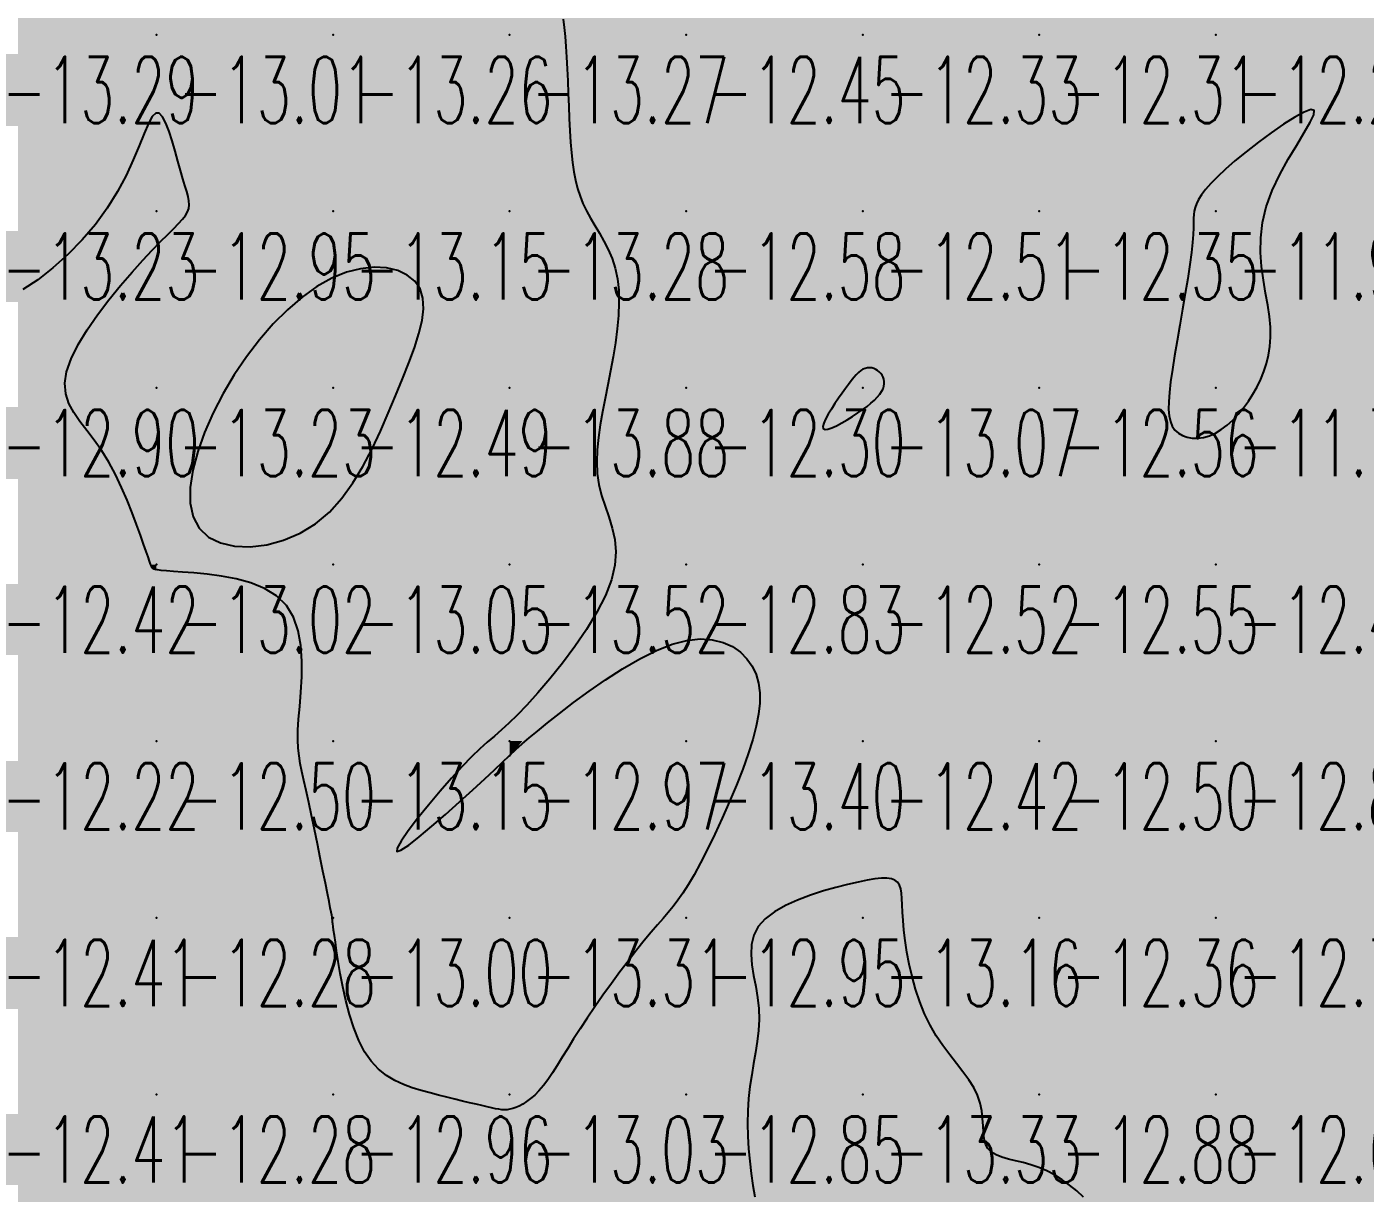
# Model space of a CAD drawing. Header units: millimetres. Extents: x 88261 to 90953, y 390274 to 392322.
# Drawn here: x 89722.9 to 89798.7, y 391571.6 to 391637.7 of the extents above; entities that cross this region are included whole.
import ezdxf
from ezdxf.enums import TextEntityAlignment as Align

# ---------------------------------------------------------------- set-up
doc = ezdxf.new("R2010")
doc.units = ezdxf.units.MM
doc.header["$LTSCALE"] = 25
for name, color, linetype in [('CN_03_00', 7, 'Continuous'), ('COTEAlt', 7, 'Continuous'), ('TN_COLORIAGE', 7, 'Continuous')]:
    doc.layers.add(name, color=color, linetype=linetype)
doc.styles.add('Simplex 1.0', font='Simplex.shx', dxfattribs={"width": 0.99, "height": 2.5})
doc.styles.get("Standard").update_dxf_attribs({"font": 'times.ttf'})

# ---------------------------------------------------------------- blocks, each defined once
blk = doc.blocks.new('COTE')
at = {"color": 0}
blk.add_point((0, 0), dxfattribs=at)
at = {"layer": 'COTEAlt'}
blk.add_attdef('ALT', text='', height=3.75, dxfattribs=at).set_placement((1.25, -1.25), align=Align.TOP_LEFT)

msp = doc.modelspace()

# ---------------------------------------------------------------- linework, layer by layer
at = {"layer": 'CN_03_00', "elevation": -13, "flags": 128}
for points in [[(89753.277, 391638.117), (89753.335, 391637.638), (89753.389, 391637.131), (89753.437, 391636.578), (89753.478, 391635.969), (89753.513, 391635.312), (89753.544, 391634.621), (89753.572, 391633.911), (89753.601, 391633.195), (89753.632, 391632.487), (89753.667, 391631.802), (89753.708, 391631.154), (89753.758, 391630.554), (89753.819, 391629.998), (89753.894, 391629.481), (89753.987, 391628.997), (89754.101, 391628.539), (89754.24, 391628.101), (89754.405, 391627.678), (89754.602, 391627.264), (89754.829, 391626.852), (89755.078, 391626.434), (89755.338, 391626.005), (89755.595, 391625.556), (89755.837, 391625.081), (89756.054, 391624.571), (89756.233, 391624.021), (89756.361, 391623.423), (89756.43, 391622.772), (89756.445, 391622.074), (89756.413, 391621.339), (89756.341, 391620.575), (89756.238, 391619.792), (89756.11, 391618.999), (89755.966, 391618.204), (89755.813, 391617.417), (89755.658, 391616.645), (89755.511, 391615.89), (89755.381, 391615.153), (89755.277, 391614.436), (89755.208, 391613.737), (89755.183, 391613.059), (89755.212, 391612.401), (89755.304, 391611.765), (89755.461, 391611.149), (89755.659, 391610.543), (89755.869, 391609.932), (89756.06, 391609.306), (89756.201, 391608.651), (89756.263, 391607.953), (89756.215, 391607.201), (89756.027, 391606.381), (89755.68, 391605.487), (89755.194, 391604.54), (89754.604, 391603.568), (89753.942, 391602.597), (89753.24, 391601.655), (89752.532, 391600.77), (89751.849, 391599.969), (89751.226, 391599.279), (89750.685, 391598.718), (89750.213, 391598.261), (89749.788, 391597.875), (89749.386, 391597.525), (89748.986, 391597.178), (89748.566, 391596.799), (89748.101, 391596.354), (89747.57, 391595.81), (89746.962, 391595.145), (89746.309, 391594.397), (89745.653, 391593.616), (89745.04, 391592.853), (89744.511, 391592.159), (89744.11, 391591.583), (89743.881, 391591.178), (89743.868, 391590.994), (89744.097, 391591.064), (89744.536, 391591.357), (89745.136, 391591.825), (89745.849, 391592.419), (89746.624, 391593.093), (89747.415, 391593.796), (89748.171, 391594.482), (89748.844, 391595.103), (89749.4, 391595.621), (89749.857, 391596.052), (89750.249, 391596.421), (89750.608, 391596.756), (89750.969, 391597.081), (89751.364, 391597.424), (89751.827, 391597.811), (89752.391, 391598.268), (89753.078, 391598.812), (89753.874, 391599.421), (89754.752, 391600.066), (89755.686, 391600.714), (89756.65, 391601.335), (89757.618, 391601.899), (89758.565, 391602.375), (89759.464, 391602.731), (89760.294, 391602.945), (89761.05, 391603.023), (89761.731, 391602.981), (89762.336, 391602.833), (89762.866, 391602.593), (89763.318, 391602.278), (89763.694, 391601.9), (89763.991, 391601.475), (89764.21, 391601.015), (89764.353, 391600.518), (89764.423, 391599.981), (89764.422, 391599.398), (89764.353, 391598.765), (89764.219, 391598.079), (89764.022, 391597.334), (89763.765, 391596.527), (89763.452, 391595.657), (89763.094, 391594.745), (89762.703, 391593.812), (89762.292, 391592.883), (89761.873, 391591.98), (89761.459, 391591.128), (89761.062, 391590.35), (89760.694, 391589.668), (89760.364, 391589.099), (89760.064, 391588.626), (89759.784, 391588.225), (89759.511, 391587.87), (89759.235, 391587.538), (89758.945, 391587.203), (89758.628, 391586.84), (89758.275, 391586.427), (89757.876, 391585.943), (89757.44, 391585.397), (89756.977, 391584.802), (89756.498, 391584.171), (89756.014, 391583.518), (89755.535, 391582.856), (89755.074, 391582.199), (89754.639, 391581.561), (89754.241, 391580.952), (89753.876, 391580.377), (89753.541, 391579.837), (89753.232, 391579.335), (89752.943, 391578.872), (89752.672, 391578.45), (89752.412, 391578.07), (89752.161, 391577.736), (89751.914, 391577.447), (89751.672, 391577.201), (89751.438, 391576.995), (89751.212, 391576.825), (89750.996, 391576.687), (89750.792, 391576.579), (89750.601, 391576.496), (89750.426, 391576.435), (89750.265, 391576.394), (89750.114, 391576.37), (89749.964, 391576.362), (89749.808, 391576.37), (89749.64, 391576.392), (89749.45, 391576.427), (89749.233, 391576.474), (89748.98, 391576.532), (89748.685, 391576.599), (89748.352, 391576.676), (89747.983, 391576.762), (89747.583, 391576.856), (89747.155, 391576.959), (89746.703, 391577.07), (89746.231, 391577.189), (89745.743, 391577.316), (89745.243, 391577.451), (89744.738, 391577.606), (89744.236, 391577.794), (89743.744, 391578.026), (89743.27, 391578.314), (89742.822, 391578.673), (89742.407, 391579.113), (89742.032, 391579.648), (89741.704, 391580.284), (89741.42, 391580.998), (89741.178, 391581.763), (89740.973, 391582.55), (89740.801, 391583.332), (89740.66, 391584.081), (89740.545, 391584.768), (89740.453, 391585.366), (89740.381, 391585.852), (89740.325, 391586.235), (89740.284, 391586.527), (89740.255, 391586.742), (89740.236, 391586.895), (89740.225, 391586.997), (89740.218, 391587.065), (89740.215, 391587.11), (89740.212, 391587.147), (89740.207, 391587.193), (89740.196, 391587.265), (89740.175, 391587.38), (89740.141, 391587.556), (89740.092, 391587.809), (89740.023, 391588.156), (89739.932, 391588.616), (89739.816, 391589.197), (89739.679, 391589.878), (89739.528, 391590.629), (89739.366, 391591.423), (89739.2, 391592.23), (89739.035, 391593.021), (89738.876, 391593.767), (89738.729, 391594.439), (89738.598, 391595.017), (89738.486, 391595.519), (89738.394, 391595.973), (89738.324, 391596.406), (89738.279, 391596.845), (89738.258, 391597.318), (89738.266, 391597.852), (89738.302, 391598.475), (89738.364, 391599.204), (89738.433, 391600.017), (89738.483, 391600.884), (89738.492, 391601.773), (89738.433, 391602.652), (89738.284, 391603.491), (89738.019, 391604.259), (89737.614, 391604.923), (89737.055, 391605.461), (89736.37, 391605.88), (89735.597, 391606.197), (89734.773, 391606.428), (89733.936, 391606.589), (89733.125, 391606.695), (89732.376, 391606.763), (89731.728, 391606.809), (89731.21, 391606.847), (89730.814, 391606.879), (89730.522, 391606.907), (89730.317, 391606.932), (89730.184, 391606.954), (89730.104, 391606.976), (89730.06, 391606.997), (89730.036, 391607.019), (89730.016, 391607.045), (89729.994, 391607.086), (89729.965, 391607.155), (89729.922, 391607.266), (89729.862, 391607.433), (89729.779, 391607.667), (89729.668, 391607.983), (89729.524, 391608.394), (89729.343, 391608.907), (89729.126, 391609.507), (89728.874, 391610.171), (89728.589, 391610.877), (89728.273, 391611.603), (89727.926, 391612.328), (89727.552, 391613.029), (89727.152, 391613.684), (89726.731, 391614.278), (89726.309, 391614.824), (89725.912, 391615.341), (89725.565, 391615.847), (89725.291, 391616.363), (89725.115, 391616.907), (89725.062, 391617.499), (89725.157, 391618.157), (89725.416, 391618.895), (89725.815, 391619.694), (89726.326, 391620.532), (89726.917, 391621.385), (89727.558, 391622.228), (89728.218, 391623.039), (89728.867, 391623.793), (89729.474, 391624.466), (89730.013, 391625.041), (89730.483, 391625.524), (89730.887, 391625.928), (89731.227, 391626.266), (89731.506, 391626.55), (89731.728, 391626.793), (89731.896, 391627.008), (89732.012, 391627.207), (89732.08, 391627.402), (89732.105, 391627.605), (89732.091, 391627.825), (89732.042, 391628.073), (89731.965, 391628.359), (89731.863, 391628.693), (89731.742, 391629.085), (89731.605, 391629.546), (89731.458, 391630.078), (89731.301, 391630.651), (89731.136, 391631.226), (89730.963, 391631.766), (89730.784, 391632.231), (89730.599, 391632.585), (89730.409, 391632.789), (89730.214, 391632.804), (89730.015, 391632.605), (89729.799, 391632.209), (89729.555, 391631.647), (89729.27, 391630.95), (89728.932, 391630.148), (89728.527, 391629.272), (89728.043, 391628.352), (89727.468, 391627.418), (89726.795, 391626.498), (89726.041, 391625.615), (89725.229, 391624.785), (89724.383, 391624.029), (89723.526, 391623.365), (89722.68, 391622.812)], [(89782.75, 391571.413), (89782.369, 391571.767), (89781.967, 391572.098), (89781.547, 391572.401), (89781.114, 391572.673), (89780.671, 391572.908), (89780.221, 391573.103), (89779.77, 391573.256), (89779.325, 391573.378), (89778.897, 391573.481), (89778.496, 391573.578), (89778.129, 391573.682), (89777.809, 391573.806), (89777.543, 391573.962), (89777.341, 391574.164), (89777.208, 391574.421), (89777.131, 391574.728), (89777.089, 391575.078), (89777.064, 391575.462), (89777.038, 391575.873), (89776.99, 391576.302), (89776.901, 391576.742), (89776.754, 391577.185), (89776.534, 391577.626), (89776.251, 391578.068), (89775.92, 391578.519), (89775.555, 391578.986), (89775.172, 391579.477), (89774.785, 391579.996), (89774.409, 391580.553), (89774.059, 391581.154), (89773.748, 391581.802), (89773.477, 391582.486), (89773.243, 391583.193), (89773.045, 391583.906), (89772.881, 391584.613), (89772.75, 391585.297), (89772.649, 391585.946), (89772.578, 391586.544), (89772.532, 391587.079), (89772.506, 391587.552), (89772.488, 391587.966), (89772.471, 391588.323), (89772.445, 391588.626), (89772.401, 391588.879), (89772.33, 391589.084), (89772.224, 391589.244), (89772.073, 391589.362), (89771.874, 391589.438), (89771.62, 391589.476), (89771.309, 391589.476), (89770.935, 391589.439), (89770.494, 391589.368), (89769.982, 391589.262), (89769.394, 391589.125), (89768.732, 391588.955), (89768.019, 391588.753), (89767.285, 391588.517), (89766.559, 391588.243), (89765.87, 391587.93), (89765.249, 391587.577), (89764.724, 391587.18), (89764.325, 391586.739), (89764.072, 391586.252), (89763.948, 391585.725), (89763.924, 391585.164), (89763.974, 391584.577), (89764.07, 391583.97), (89764.186, 391583.349), (89764.293, 391582.722), (89764.366, 391582.094), (89764.383, 391581.472), (89764.35, 391580.853), (89764.278, 391580.234), (89764.182, 391579.61), (89764.071, 391578.979), (89763.96, 391578.337), (89763.86, 391577.679), (89763.783, 391577.003), (89763.739, 391576.307), (89763.727, 391575.596), (89763.743, 391574.878), (89763.785, 391574.161), (89763.849, 391573.45), (89763.932, 391572.755), (89764.03, 391572.083), (89764.139, 391571.44)]]:
    msp.add_lwpolyline(points, dxfattribs=at)
at = {"layer": 'CN_03_00', "flags": 128}
for points, elevation in [([(89787.687, 391617.585), (89787.617, 391616.985), (89787.579, 391616.467), (89787.574, 391616.024), (89787.605, 391615.649), (89787.673, 391615.334), (89787.781, 391615.072), (89787.931, 391614.855), (89788.123, 391614.678), (89788.355, 391614.541), (89788.619, 391614.446), (89788.909, 391614.396), (89789.22, 391614.391), (89789.546, 391614.436), (89789.881, 391614.531), (89790.219, 391614.678), (89790.555, 391614.879), (89790.884, 391615.128), (89791.206, 391615.42), (89791.516, 391615.748), (89791.811, 391616.107), (89792.089, 391616.491), (89792.347, 391616.893), (89792.581, 391617.307), (89792.79, 391617.73), (89792.969, 391618.163), (89793.117, 391618.613), (89793.23, 391619.084), (89793.306, 391619.58), (89793.343, 391620.108), (89793.336, 391620.67), (89793.283, 391621.274), (89793.187, 391621.921), (89793.065, 391622.611), (89792.941, 391623.34), (89792.839, 391624.108), (89792.78, 391624.91), (89792.789, 391625.744), (89792.889, 391626.608), (89793.103, 391627.499), (89793.442, 391628.409), (89793.873, 391629.314), (89794.349, 391630.184), (89794.825, 391630.988), (89795.256, 391631.698), (89795.595, 391632.282), (89795.798, 391632.711), (89795.817, 391632.956), (89795.623, 391632.997), (89795.242, 391632.857), (89794.714, 391632.57), (89794.082, 391632.168), (89793.386, 391631.687), (89792.668, 391631.158), (89791.969, 391630.616), (89791.33, 391630.095), (89790.784, 391629.621), (89790.331, 391629.196), (89789.962, 391628.817), (89789.668, 391628.479), (89789.441, 391628.177), (89789.271, 391627.909), (89789.151, 391627.669), (89789.071, 391627.453), (89789.023, 391627.255), (89788.998, 391627.058), (89788.988, 391626.846), (89788.985, 391626.599), (89788.98, 391626.299), (89788.965, 391625.929), (89788.931, 391625.471), (89788.87, 391624.905), (89788.777, 391624.222), (89788.656, 391623.442), (89788.515, 391622.593), (89788.363, 391621.701), (89788.205, 391620.796), (89788.051, 391619.905), (89787.909, 391619.055), (89787.785, 391618.274), (89787.687, 391617.585)], -12), ([(89733.19, 391608.797), (89733.871, 391608.461), (89734.673, 391608.278), (89735.561, 391608.244), (89736.499, 391608.356), (89737.451, 391608.613), (89738.382, 391609.01), (89739.255, 391609.545), (89740.043, 391610.211), (89740.747, 391610.99), (89741.378, 391611.86), (89741.946, 391612.798), (89742.46, 391613.783), (89742.931, 391614.793), (89743.368, 391615.805), (89743.781, 391616.797), (89744.176, 391617.751), (89744.542, 391618.659), (89744.86, 391619.515), (89745.116, 391620.314), (89745.292, 391621.051), (89745.373, 391621.721), (89745.341, 391622.32), (89745.181, 391622.841), (89744.882, 391623.279), (89744.454, 391623.628), (89743.917, 391623.881), (89743.286, 391624.03), (89742.579, 391624.068), (89741.813, 391623.989), (89741.006, 391623.784), (89740.175, 391623.448), (89739.335, 391622.976), (89738.498, 391622.378), (89737.672, 391621.668), (89736.866, 391620.86), (89736.089, 391619.967), (89735.351, 391619.002), (89734.66, 391617.98), (89734.026, 391616.915), (89733.459, 391615.82), (89732.974, 391614.718), (89732.586, 391613.633), (89732.311, 391612.589), (89732.166, 391611.609), (89732.166, 391610.716), (89732.328, 391609.935), (89732.667, 391609.289), (89733.19, 391608.797)], -13), ([(89771.448, 391617.333), (89771.471, 391617.474), (89771.47, 391617.608), (89771.446, 391617.734), (89771.403, 391617.853), (89771.343, 391617.962), (89771.269, 391618.061), (89771.183, 391618.149), (89771.087, 391618.226), (89770.982, 391618.289), (89770.871, 391618.337), (89770.755, 391618.368), (89770.634, 391618.381), (89770.51, 391618.374), (89770.385, 391618.345), (89770.26, 391618.293), (89770.134, 391618.216), (89770.008, 391618.113), (89769.878, 391617.984), (89769.741, 391617.829), (89769.596, 391617.648), (89769.439, 391617.44), (89769.27, 391617.204), (89769.084, 391616.941), (89768.882, 391616.652), (89768.675, 391616.348), (89768.475, 391616.043), (89768.294, 391615.748), (89768.144, 391615.477), (89768.039, 391615.244), (89767.992, 391615.06), (89768.013, 391614.94), (89768.113, 391614.891), (89768.281, 391614.909), (89768.504, 391614.982), (89768.768, 391615.1), (89769.061, 391615.253), (89769.369, 391615.431), (89769.678, 391615.623), (89769.974, 391615.819), (89770.247, 391616.01), (89770.494, 391616.195), (89770.714, 391616.374), (89770.907, 391616.548), (89771.073, 391616.715), (89771.21, 391616.878), (89771.318, 391617.034), (89771.398, 391617.186), (89771.448, 391617.333)], -13)]:
    msp.add_lwpolyline(points, close=True, dxfattribs=dict(at, elevation=elevation))
at = {"layer": 'TN_COLORIAGE', "color": 221}
for points in [[(89720.249, 391647.239, -13.276), (89720.249, 391637.239, -13.276), (89730.249, 391647.239, -13.276)], [(89720.249, 391637.239, -13.276), (89730.249, 391637.239, -13.276), (89730.249, 391647.239, -13.276)], [(89730.249, 391647.239, -13), (89738.706, 391647.239, -13), (89730.249, 391637.239, -13), (89732.106, 391639.097, -13)], [(89740.249, 391637.239, -13.259), (89750.249, 391637.239, -13.259), (89750.249, 391647.239, -13.259)], [(89740.249, 391637.239, -13), (89740.249, 391645.641, -13), (89750.249, 391647.239, -13), (89741.873, 391647.239, -13)], [(89750.249, 391637.239, -13), (89752.909, 391639.9, -13), (89750.249, 391647.239, -13), (89752.856, 391647.239, -13)], [(89740.249, 391637.239, -13), (89740.249, 391645.641, -13), (89730.249, 391637.239, -13), (89732.106, 391639.097, -13)], [(89752.909, 391639.9, -13.267), (89753.523, 391637.239, -13.267), (89750.249, 391637.239, -13.267)], [(89720.249, 391627.239, -13), (89728.577, 391627.239, -13), (89730.249, 391637.239, -13), (89730.249, 391635.22, -13)], [(89720.249, 391637.239, -13.011), (89720.249, 391627.239, -13.011), (89730.249, 391637.239, -13.011)], [(89740.249, 391637.239, -13), (89731.714, 391628.704, -13), (89730.249, 391637.239, -13), (89730.249, 391635.22, -13)], [(89740.249, 391637.239, -13), (89731.714, 391628.704, -13), (89740.249, 391627.239, -13), (89732.527, 391627.239, -13)], [(89740.249, 391637.239, -13.267), (89740.249, 391627.239, -13.267), (89750.249, 391637.239, -13.267)], [(89740.249, 391627.239, -13.267), (89750.249, 391627.239, -13.267), (89750.249, 391637.239, -13.267)], [(89750.249, 391627.239, -13), (89753.621, 391630.612, -13), (89750.249, 391637.239, -13), (89753.523, 391637.239, -13)], [(89753.621, 391630.612, -13.279), (89754.241, 391627.239, -13.279), (89750.249, 391627.239, -13.279)], [(89720.249, 391620.328, -13.226), (89728.577, 391627.239, -13.226), (89720.249, 391627.239, -13.226)], [(89730.249, 391617.239, -13), (89733.326, 391617.239, -13), (89740.249, 391627.239, -13), (89740.249, 391624.932, -13)], [(89730.249, 391617.239, -13), (89730.249, 391625.579, -13), (89740.249, 391627.239, -13), (89732.527, 391627.239, -13)], [(89750.249, 391627.239, -13), (89746.728, 391623.718, -13), (89740.249, 391627.239, -13), (89740.249, 391624.932, -13)], [(89750.249, 391617.239, -13), (89743.928, 391617.239, -13), (89750.249, 391627.239, -13), (89746.728, 391623.718, -13)], [(89750.249, 391617.239, -13), (89757.024, 391624.014, -13), (89750.249, 391627.239, -13), (89754.241, 391627.239, -13)], [(89723.32, 391617.239, -13.228), (89730.249, 391625.579, -13.228), (89730.249, 391617.239, -13.228)], [(89755.829, 391617.239, -13.881), (89757.024, 391624.014, -13.881), (89750.249, 391617.239, -13.881)], [(89769.279, 391617.239, -13.075), (89770.249, 391618.561, -13.075), (89770.249, 391617.239, -13.075)], [(89771.283, 391618.274, -13.075), (89770.249, 391618.561, -13.075), (89770.249, 391617.239, -13.075)], [(89771.283, 391618.274, -13.075), (89771.714, 391617.239, -13.075), (89770.249, 391617.239, -13.075)], [(89727.416, 391614.406, -13.228), (89723.32, 391617.239, -13.228), (89730.249, 391617.239, -13.228)], [(89730.249, 391617.239, -13), (89727.416, 391614.406, -13), (89730.249, 391607.239, -13), (89729.929, 391607.239, -13)], [(89730.249, 391617.239, -13), (89733.326, 391617.239, -13), (89730.249, 391607.239, -13), (89730.606, 391607.597, -13)], [(89740.249, 391607.239, -13.881), (89750.249, 391607.239, -13.881), (89750.249, 391617.239, -13.881)], [(89750.249, 391617.239, -13), (89743.928, 391617.239, -13), (89740.249, 391607.239, -13), (89740.249, 391608.108, -13)], [(89750.249, 391617.239, -13), (89755.829, 391617.239, -13), (89750.249, 391607.239, -13), (89754.538, 391611.528, -13)], [(89770.249, 391615.886, -13.075), (89767.138, 391614.128, -13.075), (89770.249, 391617.239, -13.075)], [(89769.279, 391617.239, -13.075), (89767.138, 391614.128, -13.075), (89770.249, 391617.239, -13.075)], [(89770.249, 391615.886, -13.075), (89771.714, 391617.239, -13.075), (89770.249, 391617.239, -13.075)], [(89754.538, 391611.528, -13.524), (89757.844, 391607.239, -13.524), (89750.249, 391607.239, -13.524)], [(89740.249, 391607.239, -13), (89740.249, 391608.108, -13), (89730.249, 391607.239, -13), (89730.606, 391607.597, -13)], [(89730.009, 391607, -13.019), (89729.929, 391607.239, -13.019), (89730.249, 391607.239, -13.019)], [(89730.009, 391607, -13.019), (89730.249, 391606.875, -13.019), (89730.249, 391607.239, -13.019)], [(89740.249, 391607.239, -13), (89739.365, 391606.356, -13), (89730.249, 391607.239, -13), (89730.249, 391606.875, -13)], [(89740.249, 391597.239, -13), (89737.974, 391597.239, -13), (89740.249, 391607.239, -13), (89739.365, 391606.356, -13)], [(89750.249, 391607.239, -13), (89750.249, 391597.799, -13), (89740.249, 391597.239, -13), (89748.516, 391597.239, -13)], [(89740.249, 391607.239, -13.524), (89740.249, 391597.239, -13.524), (89750.249, 391607.239, -13.524)], [(89757.844, 391607.239, -13.524), (89750.249, 391597.799, -13.524), (89750.249, 391607.239, -13.524)], [(89760.249, 391604.331, -13.405), (89750.962, 391597.239, -13.405), (89760.249, 391597.239, -13.405)], [(89764.83, 391601.82, -13.405), (89760.249, 391604.331, -13.405), (89760.249, 391597.239, -13.405)], [(89764.377, 391597.239, -13.405), (89764.83, 391601.82, -13.405), (89760.249, 391597.239, -13.405)], [(89738.548, 391595.538, -13.148), (89737.974, 391597.239, -13.148), (89740.249, 391597.239, -13.148)], [(89740.249, 391597.239, -13), (89738.548, 391595.538, -13), (89740.249, 391587.239, -13), (89740.208, 391587.239, -13)], [(89740.249, 391597.239, -13), (89748.516, 391597.239, -13), (89740.249, 391587.239, -13), (89741.11, 391588.101, -13)], [(89760.249, 391597.239, -13), (89760.249, 391588.383, -13), (89750.249, 391587.239, -13), (89758.792, 391587.239, -13)], [(89760.249, 391597.239, -13), (89750.962, 391597.239, -13), (89750.249, 391587.239, -13), (89750.249, 391596.319, -13)], [(89764.377, 391597.239, -13.405), (89760.249, 391588.383, -13.405), (89760.249, 391597.239, -13.405)], [(89750.249, 391587.239, -13), (89750.249, 391596.319, -13), (89740.249, 391587.239, -13), (89741.11, 391588.101, -13)], [(89772.286, 391587.239, -13.164), (89772.702, 391589.693, -13.164), (89770.249, 391587.239, -13.164)], [(89770.249, 391589.454, -13.164), (89772.702, 391589.693, -13.164), (89770.249, 391587.239, -13.164)], [(89770.249, 391589.454, -13.164), (89762.668, 391587.239, -13.164), (89770.249, 391587.239, -13.164)], [(89740.209, 391587.199, -13.003), (89740.208, 391587.239, -13.003), (89740.249, 391587.239, -13.003)], [(89740.209, 391587.199, -13.003), (89740.249, 391586.622, -13.003), (89740.249, 391587.239, -13.003)], [(89750.249, 391587.239, -13), (89741.517, 391578.507, -13), (89740.249, 391587.239, -13), (89740.249, 391586.622, -13)], [(89750.249, 391587.239, -13), (89741.517, 391578.507, -13), (89750.249, 391577.239, -13), (89745.876, 391577.239, -13)], [(89750.249, 391587.239, -13), (89758.792, 391587.239, -13), (89750.249, 391577.239, -13), (89754.231, 391581.221, -13)], [(89765.031, 391582.022, -13.164), (89762.668, 391587.239, -13.164), (89770.249, 391587.239, -13.164)], [(89770.249, 391577.239, -13), (89763.404, 391577.239, -13), (89770.249, 391587.239, -13), (89765.031, 391582.022, -13)], [(89770.249, 391577.239, -13), (89773.621, 391580.611, -13), (89770.249, 391587.239, -13), (89772.286, 391587.239, -13)], [(89752.121, 391577.239, -13.035), (89754.231, 391581.221, -13.035), (89750.249, 391577.239, -13.035)], [(89773.621, 391580.611, -13.325), (89777.588, 391577.239, -13.325), (89770.249, 391577.239, -13.325)], [(89749.438, 391576.429, -13.035), (89745.876, 391577.239, -13.035), (89750.249, 391577.239, -13.035)], [(89749.438, 391576.429, -13.035), (89750.249, 391576.236, -13.035), (89750.249, 391577.239, -13.035)], [(89750.249, 391576.236, -13.035), (89752.121, 391577.239, -13.035), (89750.249, 391577.239, -13.035)], [(89764.05, 391571.041, -13.325), (89763.404, 391577.239, -13.325), (89770.249, 391577.239, -13.325)], [(89770.249, 391577.239, -13), (89764.05, 391571.041, -13), (89770.249, 391567.239, -13), (89765.229, 391567.239, -13)], [(89770.249, 391577.239, -13), (89777.588, 391577.239, -13), (89770.249, 391567.239, -13), (89776.552, 391573.543, -13)], [(89780.249, 391567.239, -13), (89780.249, 391573.576, -13), (89770.249, 391567.239, -13), (89776.552, 391573.543, -13)], [(89783.778, 391570.769, -13.204), (89780.249, 391573.576, -13.204), (89780.249, 391567.239, -13.204)]]:
    msp.add_solid(points, dxfattribs=at)
at = {"layer": 'TN_COLORIAGE', "color": 211}
for points in [[(89753.523, 391637.239, -12.264), (89752.909, 391639.9, -12.264), (89760.249, 391637.239, -12.264), (89760.249, 391647.239, -12.264)], [(89760.249, 391647.239, -12.306), (89760.249, 391637.239, -12.306), (89770.249, 391647.239, -12.306)], [(89760.249, 391637.239, -12.306), (89770.249, 391637.239, -12.306), (89770.249, 391647.239, -12.306)], [(89770.249, 391647.239, -12.355), (89770.249, 391637.239, -12.355), (89780.249, 391647.239, -12.355)], [(89770.249, 391637.239, -12.355), (89780.249, 391637.239, -12.355), (89780.249, 391647.239, -12.355)], [(89780.249, 391647.239, -12.202), (89780.249, 391637.239, -12.202), (89790.249, 391647.239, -12.202)], [(89780.249, 391637.239, -12.202), (89790.249, 391637.239, -12.202), (89790.249, 391647.239, -12.202)], [(89790.249, 391637.239, -12), (89795.293, 391642.284, -12), (89790.249, 391647.239, -12), (89795.169, 391647.239, -12)], [(89790.249, 391637.239, -12), (89795.293, 391642.284, -12), (89800.249, 391637.239, -12), (89800.249, 391637.937, -12)], [(89753.523, 391637.239, -12.452), (89753.621, 391630.612, -12.452), (89760.249, 391637.239, -12.452)], [(89754.241, 391627.239, -12.452), (89753.621, 391630.612, -12.452), (89760.249, 391627.239, -12.452), (89760.249, 391637.239, -12.452)], [(89760.249, 391637.239, -12.333), (89760.249, 391627.239, -12.333), (89770.249, 391637.239, -12.333)], [(89760.249, 391627.239, -12.333), (89770.249, 391627.239, -12.333), (89770.249, 391637.239, -12.333)], [(89770.249, 391637.239, -12.312), (89770.249, 391627.239, -12.312), (89780.249, 391637.239, -12.312)], [(89770.249, 391627.239, -12.312), (89780.249, 391627.239, -12.312), (89780.249, 391637.239, -12.312)], [(89780.249, 391637.239, -12.212), (89780.249, 391627.239, -12.212), (89790.249, 391637.239, -12.212)], [(89780.249, 391627.239, -12), (89788.732, 391627.239, -12), (89790.249, 391637.239, -12), (89790.249, 391629.521, -12)], [(89790.249, 391637.239, -12), (89790.249, 391629.521, -12), (89800.249, 391637.239, -12), (89798.254, 391635.244, -12)], [(89800.249, 391627.239, -12), (89791.641, 391627.239, -12), (89800.249, 391637.239, -12), (89798.254, 391635.244, -12)], [(89730.249, 391635.22, -12.955), (89728.577, 391627.239, -12.955), (89730.249, 391627.239, -12.955)], [(89730.249, 391635.22, -12.955), (89731.714, 391628.704, -12.955), (89730.249, 391627.239, -12.955)], [(89732.527, 391627.239, -12.955), (89731.714, 391628.704, -12.955), (89730.249, 391627.239, -12.955)], [(89730.249, 391625.579, -12.899), (89723.32, 391617.239, -12.899), (89730.249, 391627.239, -12.899), (89720.249, 391617.239, -12.899)], [(89728.577, 391627.239, -12.899), (89720.249, 391620.328, -12.899), (89730.249, 391627.239, -12.899), (89720.249, 391617.239, -12.899)], [(89732.527, 391627.239, -12.955), (89730.249, 391625.579, -12.955), (89730.249, 391627.239, -12.955)], [(89754.241, 391627.239, -12.581), (89757.024, 391624.014, -12.581), (89760.249, 391627.239, -12.581)], [(89757.024, 391624.014, -12.302), (89755.829, 391617.239, -12.302), (89760.249, 391627.239, -12.302), (89760.249, 391617.239, -12.302)], [(89760.249, 391627.239, -12.508), (89760.249, 391617.239, -12.508), (89770.249, 391627.239, -12.508)], [(89770.249, 391618.561, -12.302), (89769.279, 391617.239, -12.302), (89770.249, 391627.239, -12.302), (89760.249, 391617.239, -12.302)], [(89770.249, 391618.561, -12.351), (89771.283, 391618.274, -12.351), (89770.249, 391627.239, -12.351), (89780.249, 391627.239, -12.351)], [(89771.714, 391617.239, -12.351), (89771.283, 391618.274, -12.351), (89780.249, 391617.239, -12.351), (89780.249, 391627.239, -12.351)], [(89780.249, 391617.239, -12), (89789.247, 391626.238, -12), (89780.249, 391627.239, -12), (89788.732, 391627.239, -12)], [(89793.8, 391620.791, -12.388), (89791.641, 391627.239, -12.388), (89800.249, 391627.239, -12.388)], [(89800.249, 391617.239, -12), (89792.859, 391617.239, -12), (89800.249, 391627.239, -12), (89793.8, 391620.791, -12)], [(89787.501, 391617.239, -12.563), (89789.247, 391626.238, -12.563), (89780.249, 391617.239, -12.563)], [(89740.249, 391624.932, -12.487), (89733.326, 391617.239, -12.487), (89740.249, 391617.239, -12.487)], [(89740.249, 391624.932, -12.487), (89746.728, 391623.718, -12.487), (89740.249, 391617.239, -12.487)], [(89746.728, 391623.718, -12.487), (89743.928, 391617.239, -12.487), (89740.249, 391617.239, -12.487)], [(89723.32, 391617.239, -12.424), (89727.416, 391614.406, -12.424), (89720.249, 391617.239, -12.424), (89720.249, 391607.239, -12.424)], [(89730.606, 391607.597, -12.487), (89740.249, 391608.108, -12.487), (89740.249, 391617.239, -12.487)], [(89730.606, 391607.597, -12.487), (89733.326, 391617.239, -12.487), (89740.249, 391617.239, -12.487)], [(89740.249, 391608.108, -12.487), (89743.928, 391617.239, -12.487), (89740.249, 391617.239, -12.487)], [(89757.844, 391607.239, -12.302), (89754.538, 391611.528, -12.302), (89760.249, 391607.239, -12.302), (89760.249, 391617.239, -12.302)], [(89754.538, 391611.528, -12.302), (89755.829, 391617.239, -12.302), (89760.249, 391617.239, -12.302)], [(89767.138, 391614.128, -12.302), (89769.279, 391617.239, -12.302), (89760.249, 391607.239, -12.302), (89760.249, 391617.239, -12.302)], [(89770.249, 391607.239, -12.563), (89780.249, 391607.239, -12.563), (89780.249, 391617.239, -12.563)], [(89771.714, 391617.239, -12.521), (89770.249, 391615.886, -12.521), (89780.249, 391617.239, -12.521), (89770.249, 391607.239, -12.521)], [(89780.249, 391617.239, -12), (89787.501, 391617.239, -12), (89780.249, 391607.239, -12), (89787.458, 391614.449, -12)], [(89790.249, 391607.239, -12.604), (89800.249, 391607.239, -12.604), (89800.249, 391617.239, -12.604)], [(89800.249, 391617.239, -12), (89792.859, 391617.239, -12), (89790.249, 391607.239, -12), (89790.249, 391614.095, -12)], [(89767.138, 391614.128, -12.521), (89770.249, 391615.886, -12.521), (89760.249, 391607.239, -12.521), (89770.249, 391607.239, -12.521)], [(89729.929, 391607.239, -12.424), (89727.416, 391614.406, -12.424), (89720.249, 391607.239, -12.424)], [(89780.249, 391607.239, -12), (89787.458, 391614.449, -12), (89790.249, 391607.239, -12), (89790.249, 391614.095, -12)], [(89729.929, 391607.239, -12.225), (89730.009, 391607, -12.225), (89720.249, 391607.239, -12.225), (89720.249, 391597.239, -12.225)], [(89750.249, 391597.799, -12.834), (89757.844, 391607.239, -12.834), (89750.249, 391597.239, -12.834), (89760.249, 391607.239, -12.834)], [(89750.962, 391597.239, -12.834), (89760.249, 391604.331, -12.834), (89750.249, 391597.239, -12.834), (89760.249, 391607.239, -12.834)], [(89760.249, 391604.331, -12.521), (89764.83, 391601.82, -12.521), (89760.249, 391607.239, -12.521), (89770.249, 391607.239, -12.521)], [(89764.83, 391601.82, -12.425), (89764.377, 391597.239, -12.425), (89770.249, 391607.239, -12.425), (89770.249, 391597.239, -12.425)], [(89770.249, 391607.239, -12.552), (89770.249, 391597.239, -12.552), (89780.249, 391607.239, -12.552)], [(89770.249, 391597.239, -12.552), (89780.249, 391597.239, -12.552), (89780.249, 391607.239, -12.552)], [(89780.249, 391607.239, -12.465), (89780.249, 391597.239, -12.465), (89790.249, 391607.239, -12.465)], [(89780.249, 391597.239, -12.465), (89790.249, 391597.239, -12.465), (89790.249, 391607.239, -12.465)], [(89790.249, 391607.239, -12.148), (89790.249, 391597.239, -12.148), (89800.249, 391607.239, -12.148)], [(89790.249, 391597.239, -12.148), (89800.249, 391597.239, -12.148), (89800.249, 391607.239, -12.148)], [(89730.249, 391606.875, -12.225), (89730.009, 391607, -12.225), (89730.249, 391597.239, -12.225), (89720.249, 391597.239, -12.225)], [(89730.249, 391606.875, -12.497), (89739.365, 391606.356, -12.497), (89730.249, 391597.239, -12.497)], [(89739.365, 391606.356, -12.497), (89737.974, 391597.239, -12.497), (89730.249, 391597.239, -12.497)], [(89720.249, 391587.239, -12.497), (89730.249, 391587.239, -12.497), (89730.249, 391597.239, -12.497)], [(89720.249, 391597.239, -12.497), (89720.249, 391587.239, -12.497), (89730.249, 391597.239, -12.497)], [(89737.974, 391597.239, -12.278), (89738.548, 391595.538, -12.278), (89730.249, 391597.239, -12.278), (89730.249, 391587.239, -12.278)], [(89741.11, 391588.101, -12.969), (89748.516, 391597.239, -12.969), (89750.249, 391597.239, -12.969)], [(89741.11, 391588.101, -12.969), (89750.249, 391596.319, -12.969), (89750.249, 391597.239, -12.969)], [(89748.516, 391597.239, -12.969), (89750.249, 391597.799, -12.969), (89750.249, 391597.239, -12.969)], [(89750.249, 391596.319, -12.969), (89750.962, 391597.239, -12.969), (89750.249, 391597.239, -12.969)], [(89762.668, 391587.239, -12.425), (89770.249, 391589.454, -12.425), (89760.249, 391587.239, -12.425), (89770.249, 391597.239, -12.425)], [(89760.249, 391588.383, -12.425), (89764.377, 391597.239, -12.425), (89760.249, 391587.239, -12.425), (89770.249, 391597.239, -12.425)], [(89772.702, 391589.693, -12.425), (89770.249, 391589.454, -12.425), (89780.249, 391597.239, -12.425), (89770.249, 391597.239, -12.425)], [(89772.702, 391589.693, -12.36), (89772.286, 391587.239, -12.36), (89780.249, 391597.239, -12.36), (89780.249, 391587.239, -12.36)], [(89780.249, 391587.239, -12.82), (89790.249, 391587.239, -12.82), (89790.249, 391597.239, -12.82)], [(89780.249, 391597.239, -12.82), (89780.249, 391587.239, -12.82), (89790.249, 391597.239, -12.82)], [(89790.249, 391587.239, -12.251), (89800.249, 391587.239, -12.251), (89800.249, 391597.239, -12.251)], [(89790.249, 391597.239, -12.251), (89790.249, 391587.239, -12.251), (89800.249, 391597.239, -12.251)], [(89740.208, 391587.239, -12.278), (89738.548, 391595.538, -12.278), (89730.249, 391587.239, -12.278)], [(89758.792, 391587.239, -12.948), (89760.249, 391588.383, -12.948), (89760.249, 391587.239, -12.948)], [(89720.249, 391577.239, -12.278), (89730.249, 391577.239, -12.278), (89730.249, 391587.239, -12.278)], [(89720.249, 391587.239, -12.278), (89720.249, 391577.239, -12.278), (89730.249, 391587.239, -12.278)], [(89740.208, 391587.239, -12.276), (89740.209, 391587.199, -12.276), (89730.249, 391587.239, -12.276), (89730.249, 391577.239, -12.276)], [(89740.249, 391586.622, -12.276), (89740.209, 391587.199, -12.276), (89740.249, 391577.239, -12.276), (89730.249, 391577.239, -12.276)], [(89740.249, 391586.622, -12.956), (89741.517, 391578.507, -12.956), (89740.249, 391577.239, -12.956)], [(89754.231, 391581.221, -12.85), (89752.121, 391577.239, -12.85), (89760.249, 391587.239, -12.85), (89760.249, 391577.239, -12.85)], [(89754.231, 391581.221, -12.948), (89758.792, 391587.239, -12.948), (89760.249, 391587.239, -12.948)], [(89762.668, 391587.239, -12.85), (89765.031, 391582.022, -12.85), (89760.249, 391587.239, -12.85), (89760.249, 391577.239, -12.85)], [(89772.286, 391587.239, -12.36), (89773.621, 391580.611, -12.36), (89780.249, 391587.239, -12.36)], [(89777.588, 391577.239, -12.36), (89773.621, 391580.611, -12.36), (89780.249, 391577.239, -12.36), (89780.249, 391587.239, -12.36)], [(89780.249, 391587.239, -12.785), (89780.249, 391577.239, -12.785), (89790.249, 391587.239, -12.785)], [(89780.249, 391577.239, -12.785), (89790.249, 391577.239, -12.785), (89790.249, 391587.239, -12.785)], [(89790.249, 391587.239, -12.453), (89790.249, 391577.239, -12.453), (89800.249, 391587.239, -12.453)], [(89790.249, 391577.239, -12.453), (89800.249, 391577.239, -12.453), (89800.249, 391587.239, -12.453)], [(89765.031, 391582.022, -12.85), (89763.404, 391577.239, -12.85), (89760.249, 391577.239, -12.85)], [(89745.876, 391577.239, -12.956), (89741.517, 391578.507, -12.956), (89740.249, 391577.239, -12.956)], [(89720.249, 391577.239, -12.276), (89720.249, 391567.239, -12.276), (89730.249, 391577.239, -12.276)], [(89720.249, 391567.239, -12.276), (89730.249, 391567.239, -12.276), (89730.249, 391577.239, -12.276)], [(89730.249, 391577.239, -12.956), (89730.249, 391567.239, -12.956), (89740.249, 391577.239, -12.956)], [(89730.249, 391567.239, -12.956), (89740.249, 391567.239, -12.956), (89740.249, 391577.239, -12.956)], [(89745.876, 391577.239, -12.608), (89749.438, 391576.429, -12.608), (89740.249, 391577.239, -12.608), (89740.249, 391567.239, -12.608)], [(89752.121, 391577.239, -12.69), (89750.249, 391576.236, -12.69), (89760.249, 391577.239, -12.69), (89750.249, 391567.239, -12.69)], [(89750.249, 391567.239, -12.85), (89760.249, 391567.239, -12.85), (89760.249, 391577.239, -12.85)], [(89763.404, 391577.239, -12.8), (89764.05, 391571.041, -12.8), (89760.249, 391577.239, -12.8), (89760.249, 391567.239, -12.8)], [(89776.552, 391573.543, -12.882), (89777.588, 391577.239, -12.882), (89780.249, 391577.239, -12.882)], [(89776.552, 391573.543, -12.882), (89780.249, 391573.576, -12.882), (89780.249, 391577.239, -12.882)], [(89780.249, 391573.576, -12.626), (89783.778, 391570.769, -12.626), (89780.249, 391577.239, -12.626), (89790.249, 391577.239, -12.626)], [(89785.23, 391567.239, -12.626), (89783.778, 391570.769, -12.626), (89790.249, 391567.239, -12.626), (89790.249, 391577.239, -12.626)], [(89790.249, 391567.239, -12), (89799.159, 391567.239, -12), (89800.249, 391577.239, -12), (89800.249, 391570.342, -12)], [(89790.249, 391577.239, -12.216), (89790.249, 391567.239, -12.216), (89800.249, 391577.239, -12.216)], [(89750.249, 391576.236, -12.608), (89749.438, 391576.429, -12.608), (89750.249, 391567.239, -12.608), (89740.249, 391567.239, -12.608)]]:
    msp.add_solid(points, dxfattribs=at)
at = {"layer": 'TN_COLORIAGE', "color": 201}
for points in [[(89798.254, 391635.244, -11.937), (89790.249, 391629.521, -11.937), (89790.249, 391627.239, -11.937)], [(89798.254, 391635.244, -11.937), (89791.641, 391627.239, -11.937), (89790.249, 391627.239, -11.937)], [(89790.249, 391629.521, -11.937), (89788.732, 391627.239, -11.937), (89790.249, 391627.239, -11.937)], [(89789.247, 391626.238, -11.786), (89787.501, 391617.239, -11.786), (89790.249, 391627.239, -11.786), (89790.249, 391617.239, -11.786)], [(89788.732, 391627.239, -11.937), (89789.247, 391626.238, -11.937), (89790.249, 391627.239, -11.937)], [(89791.641, 391627.239, -11.786), (89793.8, 391620.791, -11.786), (89790.249, 391627.239, -11.786), (89790.249, 391617.239, -11.786)], [(89793.8, 391620.791, -11.786), (89792.859, 391617.239, -11.786), (89790.249, 391617.239, -11.786)], [(89790.249, 391614.095, -11.786), (89787.458, 391614.449, -11.786), (89790.249, 391617.239, -11.786)], [(89787.458, 391614.449, -11.786), (89787.501, 391617.239, -11.786), (89790.249, 391617.239, -11.786)], [(89790.249, 391614.095, -11.786), (89792.859, 391617.239, -11.786), (89790.249, 391617.239, -11.786)]]:
    msp.add_solid(points, dxfattribs=at)

# ---------------------------------------------------------------- block references
at = {"layer": 'COTEAlt'}
ref = msp.add_blockref('COTE', (89720.249, 391637.239), dxfattribs=at)
ref.add_attrib('ALT', '-13.29', dxfattribs={"height": 3.75, "style": 'Simplex 1.0', "width": 0.6}).set_placement((89721.499, 391635.989), align=Align.TOP_LEFT)
ref = msp.add_blockref('COTE', (89730.249, 391637.239), dxfattribs=at)
ref.add_attrib('ALT', '-13.01', dxfattribs={"height": 3.75, "style": 'Simplex 1.0', "width": 0.6}).set_placement((89731.499, 391635.989), align=Align.TOP_LEFT)
ref = msp.add_blockref('COTE', (89740.249, 391637.239), dxfattribs=at)
ref.add_attrib('ALT', '-13.26', dxfattribs={"height": 3.75, "style": 'Simplex 1.0', "width": 0.6}).set_placement((89741.499, 391635.989), align=Align.TOP_LEFT)
ref = msp.add_blockref('COTE', (89750.249, 391637.239), dxfattribs=at)
ref.add_attrib('ALT', '-13.27', dxfattribs={"height": 3.75, "style": 'Simplex 1.0', "width": 0.6}).set_placement((89751.499, 391635.989), align=Align.TOP_LEFT)
ref = msp.add_blockref('COTE', (89760.249, 391637.239), dxfattribs=at)
ref.add_attrib('ALT', '-12.45', dxfattribs={"height": 3.75, "style": 'Simplex 1.0', "width": 0.6}).set_placement((89761.499, 391635.989), align=Align.TOP_LEFT)
ref = msp.add_blockref('COTE', (89770.249, 391637.239), dxfattribs=at)
ref.add_attrib('ALT', '-12.33', dxfattribs={"height": 3.75, "style": 'Simplex 1.0', "width": 0.6}).set_placement((89771.499, 391635.989), align=Align.TOP_LEFT)
ref = msp.add_blockref('COTE', (89780.249, 391637.239), dxfattribs=at)
ref.add_attrib('ALT', '-12.31', dxfattribs={"height": 3.75, "style": 'Simplex 1.0', "width": 0.6}).set_placement((89781.499, 391635.989), align=Align.TOP_LEFT)
ref = msp.add_blockref('COTE', (89790.249, 391637.239), dxfattribs=at)
ref.add_attrib('ALT', '-12.21', dxfattribs={"height": 3.75, "style": 'Simplex 1.0', "width": 0.6}).set_placement((89791.499, 391635.989), align=Align.TOP_LEFT)
ref = msp.add_blockref('COTE', (89720.249, 391627.239), dxfattribs=at)
ref.add_attrib('ALT', '-13.23', dxfattribs={"height": 3.75, "style": 'Simplex 1.0', "width": 0.6}).set_placement((89721.499, 391625.989), align=Align.TOP_LEFT)
ref = msp.add_blockref('COTE', (89730.249, 391627.239), dxfattribs=at)
ref.add_attrib('ALT', '-12.95', dxfattribs={"height": 3.75, "style": 'Simplex 1.0', "width": 0.6}).set_placement((89731.499, 391625.989), align=Align.TOP_LEFT)
ref = msp.add_blockref('COTE', (89740.249, 391627.239), dxfattribs=at)
ref.add_attrib('ALT', '-13.15', dxfattribs={"height": 3.75, "style": 'Simplex 1.0', "width": 0.6}).set_placement((89741.499, 391625.989), align=Align.TOP_LEFT)
ref = msp.add_blockref('COTE', (89750.249, 391627.239), dxfattribs=at)
ref.add_attrib('ALT', '-13.28', dxfattribs={"height": 3.75, "style": 'Simplex 1.0', "width": 0.6}).set_placement((89751.499, 391625.989), align=Align.TOP_LEFT)
ref = msp.add_blockref('COTE', (89760.249, 391627.239), dxfattribs=at)
ref.add_attrib('ALT', '-12.58', dxfattribs={"height": 3.75, "style": 'Simplex 1.0', "width": 0.6}).set_placement((89761.499, 391625.989), align=Align.TOP_LEFT)
ref = msp.add_blockref('COTE', (89770.249, 391627.239), dxfattribs=at)
ref.add_attrib('ALT', '-12.51', dxfattribs={"height": 3.75, "style": 'Simplex 1.0', "width": 0.6}).set_placement((89771.499, 391625.989), align=Align.TOP_LEFT)
ref = msp.add_blockref('COTE', (89780.249, 391627.239), dxfattribs=at)
ref.add_attrib('ALT', '-12.35', dxfattribs={"height": 3.75, "style": 'Simplex 1.0', "width": 0.6}).set_placement((89781.499, 391625.989), align=Align.TOP_LEFT)
ref = msp.add_blockref('COTE', (89790.249, 391627.239), dxfattribs=at)
ref.add_attrib('ALT', '-11.94', dxfattribs={"height": 3.75, "style": 'Simplex 1.0', "width": 0.6}).set_placement((89791.499, 391625.989), align=Align.TOP_LEFT)
ref = msp.add_blockref('COTE', (89720.249, 391617.239), dxfattribs=at)
ref.add_attrib('ALT', '-12.90', dxfattribs={"height": 3.75, "style": 'Simplex 1.0', "width": 0.6}).set_placement((89721.499, 391615.989), align=Align.TOP_LEFT)
ref = msp.add_blockref('COTE', (89730.249, 391617.239), dxfattribs=at)
ref.add_attrib('ALT', '-13.23', dxfattribs={"height": 3.75, "style": 'Simplex 1.0', "width": 0.6}).set_placement((89731.499, 391615.989), align=Align.TOP_LEFT)
ref = msp.add_blockref('COTE', (89740.249, 391617.239), dxfattribs=at)
ref.add_attrib('ALT', '-12.49', dxfattribs={"height": 3.75, "style": 'Simplex 1.0', "width": 0.6}).set_placement((89741.499, 391615.989), align=Align.TOP_LEFT)
ref = msp.add_blockref('COTE', (89750.249, 391617.239), dxfattribs=at)
ref.add_attrib('ALT', '-13.88', dxfattribs={"height": 3.75, "style": 'Simplex 1.0', "width": 0.6}).set_placement((89751.499, 391615.989), align=Align.TOP_LEFT)
ref = msp.add_blockref('COTE', (89760.249, 391617.239), dxfattribs=at)
ref.add_attrib('ALT', '-12.30', dxfattribs={"height": 3.75, "style": 'Simplex 1.0', "width": 0.6}).set_placement((89761.499, 391615.989), align=Align.TOP_LEFT)
ref = msp.add_blockref('COTE', (89770.249, 391617.239), dxfattribs=at)
ref.add_attrib('ALT', '-13.07', dxfattribs={"height": 3.75, "style": 'Simplex 1.0', "width": 0.6}).set_placement((89771.499, 391615.989), align=Align.TOP_LEFT)
ref = msp.add_blockref('COTE', (89780.249, 391617.239), dxfattribs=at)
ref.add_attrib('ALT', '-12.56', dxfattribs={"height": 3.75, "style": 'Simplex 1.0', "width": 0.6}).set_placement((89781.499, 391615.989), align=Align.TOP_LEFT)
ref = msp.add_blockref('COTE', (89790.249, 391617.239), dxfattribs=at)
ref.add_attrib('ALT', '-11.79', dxfattribs={"height": 3.75, "style": 'Simplex 1.0', "width": 0.6}).set_placement((89791.499, 391615.989), align=Align.TOP_LEFT)
ref = msp.add_blockref('COTE', (89720.249, 391607.239), dxfattribs=at)
ref.add_attrib('ALT', '-12.42', dxfattribs={"height": 3.75, "style": 'Simplex 1.0', "width": 0.6}).set_placement((89721.499, 391605.989), align=Align.TOP_LEFT)
ref = msp.add_blockref('COTE', (89730.249, 391607.239), dxfattribs=at)
ref.add_attrib('ALT', '-13.02', dxfattribs={"height": 3.75, "style": 'Simplex 1.0', "width": 0.6}).set_placement((89731.499, 391605.989), align=Align.TOP_LEFT)
ref = msp.add_blockref('COTE', (89740.249, 391607.239), dxfattribs=at)
ref.add_attrib('ALT', '-13.05', dxfattribs={"height": 3.75, "style": 'Simplex 1.0', "width": 0.6}).set_placement((89741.499, 391605.989), align=Align.TOP_LEFT)
ref = msp.add_blockref('COTE', (89750.249, 391607.239), dxfattribs=at)
ref.add_attrib('ALT', '-13.52', dxfattribs={"height": 3.75, "style": 'Simplex 1.0', "width": 0.6}).set_placement((89751.499, 391605.989), align=Align.TOP_LEFT)
ref = msp.add_blockref('COTE', (89760.249, 391607.239), dxfattribs=at)
ref.add_attrib('ALT', '-12.83', dxfattribs={"height": 3.75, "style": 'Simplex 1.0', "width": 0.6}).set_placement((89761.499, 391605.989), align=Align.TOP_LEFT)
ref = msp.add_blockref('COTE', (89770.249, 391607.239), dxfattribs=at)
ref.add_attrib('ALT', '-12.52', dxfattribs={"height": 3.75, "style": 'Simplex 1.0', "width": 0.6}).set_placement((89771.499, 391605.989), align=Align.TOP_LEFT)
ref = msp.add_blockref('COTE', (89780.249, 391607.239), dxfattribs=at)
ref.add_attrib('ALT', '-12.55', dxfattribs={"height": 3.75, "style": 'Simplex 1.0', "width": 0.6}).set_placement((89781.499, 391605.989), align=Align.TOP_LEFT)
ref = msp.add_blockref('COTE', (89790.249, 391607.239), dxfattribs=at)
ref.add_attrib('ALT', '-12.47', dxfattribs={"height": 3.75, "style": 'Simplex 1.0', "width": 0.6}).set_placement((89791.499, 391605.989), align=Align.TOP_LEFT)
ref = msp.add_blockref('COTE', (89720.249, 391597.239), dxfattribs=at)
ref.add_attrib('ALT', '-12.22', dxfattribs={"height": 3.75, "style": 'Simplex 1.0', "width": 0.6}).set_placement((89721.499, 391595.989), align=Align.TOP_LEFT)
ref = msp.add_blockref('COTE', (89730.249, 391597.239), dxfattribs=at)
ref.add_attrib('ALT', '-12.50', dxfattribs={"height": 3.75, "style": 'Simplex 1.0', "width": 0.6}).set_placement((89731.499, 391595.989), align=Align.TOP_LEFT)
ref = msp.add_blockref('COTE', (89740.249, 391597.239), dxfattribs=at)
ref.add_attrib('ALT', '-13.15', dxfattribs={"height": 3.75, "style": 'Simplex 1.0', "width": 0.6}).set_placement((89741.499, 391595.989), align=Align.TOP_LEFT)
ref = msp.add_blockref('COTE', (89750.249, 391597.239), dxfattribs=at)
ref.add_attrib('ALT', '-12.97', dxfattribs={"height": 3.75, "style": 'Simplex 1.0', "width": 0.6}).set_placement((89751.499, 391595.989), align=Align.TOP_LEFT)
ref = msp.add_blockref('COTE', (89760.249, 391597.239), dxfattribs=at)
ref.add_attrib('ALT', '-13.40', dxfattribs={"height": 3.75, "style": 'Simplex 1.0', "width": 0.6}).set_placement((89761.499, 391595.989), align=Align.TOP_LEFT)
ref = msp.add_blockref('COTE', (89770.249, 391597.239), dxfattribs=at)
ref.add_attrib('ALT', '-12.42', dxfattribs={"height": 3.75, "style": 'Simplex 1.0', "width": 0.6}).set_placement((89771.499, 391595.989), align=Align.TOP_LEFT)
ref = msp.add_blockref('COTE', (89780.249, 391597.239), dxfattribs=at)
ref.add_attrib('ALT', '-12.50', dxfattribs={"height": 3.75, "style": 'Simplex 1.0', "width": 0.6}).set_placement((89781.499, 391595.989), align=Align.TOP_LEFT)
ref = msp.add_blockref('COTE', (89790.249, 391597.239), dxfattribs=at)
ref.add_attrib('ALT', '-12.82', dxfattribs={"height": 3.75, "style": 'Simplex 1.0', "width": 0.6}).set_placement((89791.499, 391595.989), align=Align.TOP_LEFT)
ref = msp.add_blockref('COTE', (89720.249, 391587.239), dxfattribs=at)
ref.add_attrib('ALT', '-12.41', dxfattribs={"height": 3.75, "style": 'Simplex 1.0', "width": 0.6}).set_placement((89721.499, 391585.989), align=Align.TOP_LEFT)
ref = msp.add_blockref('COTE', (89730.249, 391587.239), dxfattribs=at)
ref.add_attrib('ALT', '-12.28', dxfattribs={"height": 3.75, "style": 'Simplex 1.0', "width": 0.6}).set_placement((89731.499, 391585.989), align=Align.TOP_LEFT)
ref = msp.add_blockref('COTE', (89740.249, 391587.239), dxfattribs=at)
ref.add_attrib('ALT', '-13.00', dxfattribs={"height": 3.75, "style": 'Simplex 1.0', "width": 0.6}).set_placement((89741.499, 391585.989), align=Align.TOP_LEFT)
ref = msp.add_blockref('COTE', (89750.249, 391587.239), dxfattribs=at)
ref.add_attrib('ALT', '-13.31', dxfattribs={"height": 3.75, "style": 'Simplex 1.0', "width": 0.6}).set_placement((89751.499, 391585.989), align=Align.TOP_LEFT)
ref = msp.add_blockref('COTE', (89760.249, 391587.239), dxfattribs=at)
ref.add_attrib('ALT', '-12.95', dxfattribs={"height": 3.75, "style": 'Simplex 1.0', "width": 0.6}).set_placement((89761.499, 391585.989), align=Align.TOP_LEFT)
ref = msp.add_blockref('COTE', (89770.249, 391587.239), dxfattribs=at)
ref.add_attrib('ALT', '-13.16', dxfattribs={"height": 3.75, "style": 'Simplex 1.0', "width": 0.6}).set_placement((89771.499, 391585.989), align=Align.TOP_LEFT)
ref = msp.add_blockref('COTE', (89780.249, 391587.239), dxfattribs=at)
ref.add_attrib('ALT', '-12.36', dxfattribs={"height": 3.75, "style": 'Simplex 1.0', "width": 0.6}).set_placement((89781.499, 391585.989), align=Align.TOP_LEFT)
ref = msp.add_blockref('COTE', (89790.249, 391587.239), dxfattribs=at)
ref.add_attrib('ALT', '-12.78', dxfattribs={"height": 3.75, "style": 'Simplex 1.0', "width": 0.6}).set_placement((89791.499, 391585.989), align=Align.TOP_LEFT)
ref = msp.add_blockref('COTE', (89720.249, 391577.239), dxfattribs=at)
ref.add_attrib('ALT', '-12.41', dxfattribs={"height": 3.75, "style": 'Simplex 1.0', "width": 0.6}).set_placement((89721.499, 391575.989), align=Align.TOP_LEFT)
ref = msp.add_blockref('COTE', (89730.249, 391577.239), dxfattribs=at)
ref.add_attrib('ALT', '-12.28', dxfattribs={"height": 3.75, "style": 'Simplex 1.0', "width": 0.6}).set_placement((89731.499, 391575.989), align=Align.TOP_LEFT)
ref = msp.add_blockref('COTE', (89740.249, 391577.239), dxfattribs=at)
ref.add_attrib('ALT', '-12.96', dxfattribs={"height": 3.75, "style": 'Simplex 1.0', "width": 0.6}).set_placement((89741.499, 391575.989), align=Align.TOP_LEFT)
ref = msp.add_blockref('COTE', (89750.249, 391577.239), dxfattribs=at)
ref.add_attrib('ALT', '-13.03', dxfattribs={"height": 3.75, "style": 'Simplex 1.0', "width": 0.6}).set_placement((89751.499, 391575.989), align=Align.TOP_LEFT)
ref = msp.add_blockref('COTE', (89760.249, 391577.239), dxfattribs=at)
ref.add_attrib('ALT', '-12.85', dxfattribs={"height": 3.75, "style": 'Simplex 1.0', "width": 0.6}).set_placement((89761.499, 391575.989), align=Align.TOP_LEFT)
ref = msp.add_blockref('COTE', (89770.249, 391577.239), dxfattribs=at)
ref.add_attrib('ALT', '-13.33', dxfattribs={"height": 3.75, "style": 'Simplex 1.0', "width": 0.6}).set_placement((89771.499, 391575.989), align=Align.TOP_LEFT)
ref = msp.add_blockref('COTE', (89780.249, 391577.239), dxfattribs=at)
ref.add_attrib('ALT', '-12.88', dxfattribs={"height": 3.75, "style": 'Simplex 1.0', "width": 0.6}).set_placement((89781.499, 391575.989), align=Align.TOP_LEFT)
ref = msp.add_blockref('COTE', (89790.249, 391577.239), dxfattribs=at)
ref.add_attrib('ALT', '-12.63', dxfattribs={"height": 3.75, "style": 'Simplex 1.0', "width": 0.6}).set_placement((89791.499, 391575.989), align=Align.TOP_LEFT)

doc.saveas('drawing.dxf')
